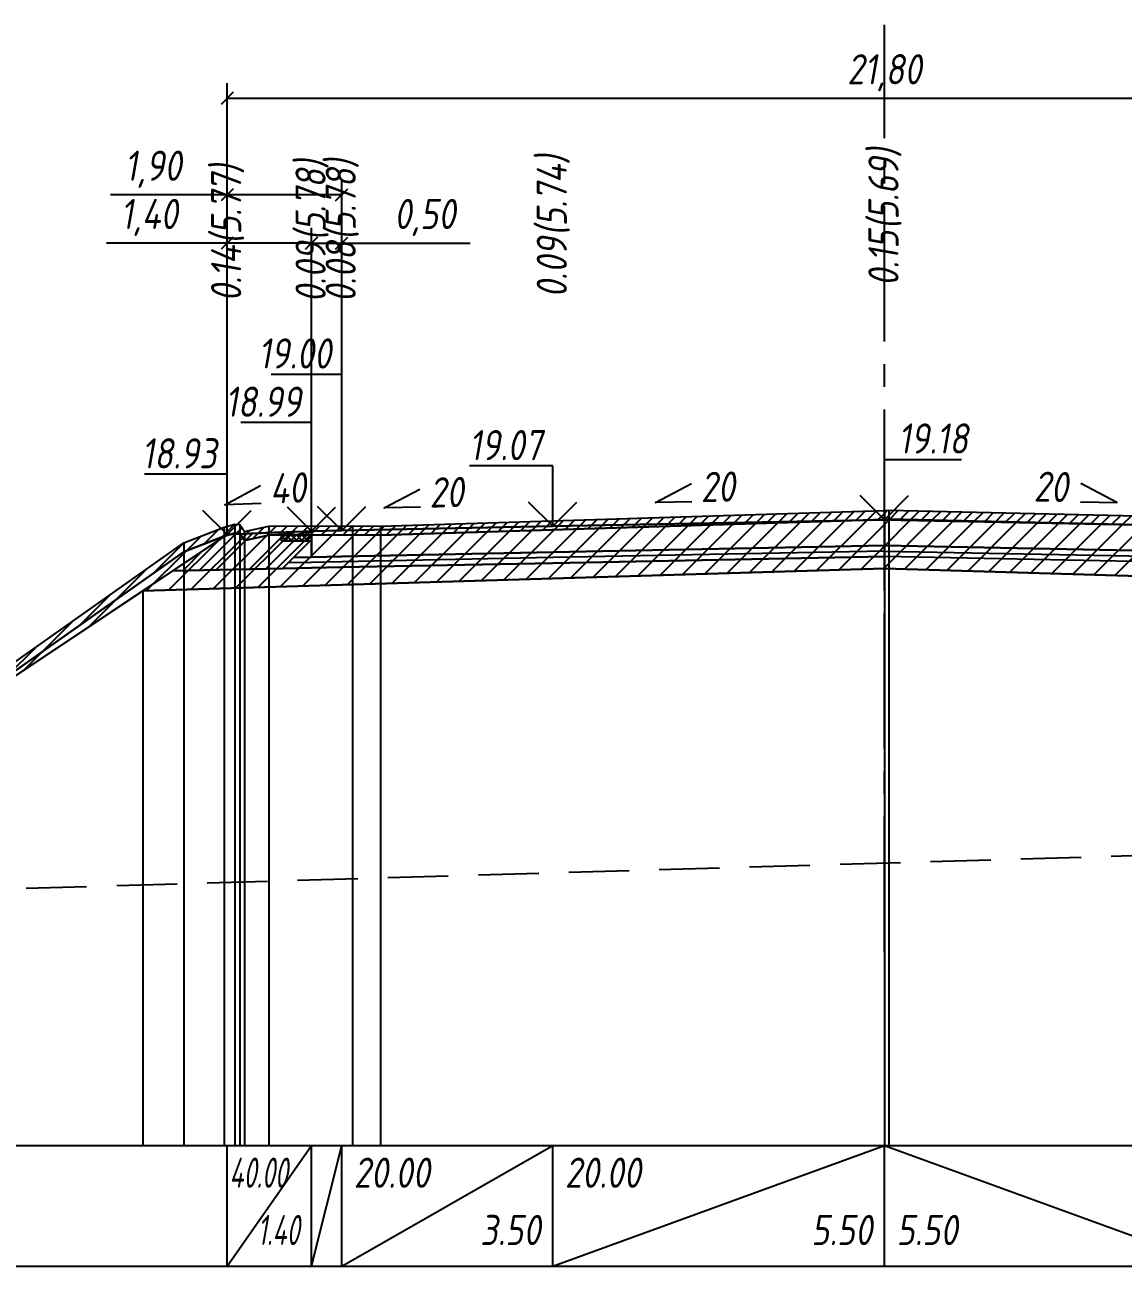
# Model space of a CAD drawing. Extents: x -717 to 1451, y -133302 to 233.
# Drawn here: x 134.9 to 225.9, y -105271 to -105168.1 of the extents above; entities that cross this region are included whole.
import ezdxf
from ezdxf.enums import TextEntityAlignment as Align

# ---------------------------------------------------------------- set-up
doc = ezdxf.new("R2010")
doc.units = 0
doc.linetypes.add('осевая2', pattern=[1.125, 0.75, -0.125, 0.125, -0.125])
doc.linetypes.add('штриховая', pattern=[0.75, 0.5, -0.25])
for name, color, linetype in [('Интерполированный поперечник', 2, 'Continuous'), ('Код_514', 1, 'Continuous'), ('Контур_0', 7, 'Continuous'), ('Контур_2521', 7, 'Continuous'), ('Контур_2564', 7, 'Continuous'), ('Контур_2660', 7, 'Continuous'), ('Контур_2665', 7, 'Continuous'), ('Контур_400', 7, 'Continuous'), ('Контур_508', 7, 'Continuous'), ('Контур_512', 7, 'Continuous'), ('Контур_513', 7, 'Continuous'), ('Контур_818', 7, 'Continuous'), ('Красный поперечник', 1, 'Continuous'), ('Объём_2501', 7, 'Continuous'), ('Объём_2564', 7, 'Continuous'), ('Объём_2650', 7, 'Continuous'), ('Объём_2660', 7, 'Continuous'), ('Объём_2661', 7, 'Continuous'), ('Объём_2665', 7, 'Continuous'), ('Объём_2666', 7, 'Continuous'), ('Ось', 1, 'осевая2'), ('Откосы', 7, 'Continuous'), ('Отметки покрытия', 7, 'Continuous'), ('Рабочие отметки', 7, 'Continuous'), ('Рабочие отметки доп.', 7, 'Continuous'), ('Таблица', 7, 'Continuous'), ('Уклоны проезжей части', 7, 'Continuous'), ('Черный поперечник', 3, 'Continuous')]:
    doc.layers.add(name, color=color, linetype=linetype)
for name, color, linetype, true_color in [('Контур_2540', 2, 'Continuous', 0xffff00), ('Контур_2560', 2, 'Continuous', 0xffff00), ('Контур_2561', 7, 'Continuous', 0xff8040), ('Контур_2562', 3, 'Continuous', 0x00ff00), ('Контур_2563', 7, 'Continuous', 0xff8000), ('Контур_2570', 7, 'Continuous', 0x80ff00), ('Контур_2736', 4, 'Continuous', 0x00ffff), ('Контур_402', 7, 'Continuous', 0xff6464), ('Контур_703', 4, 'Continuous', 0x00ffff), ('Объём_2500', 7, 'Continuous', 0xc0c0c0), ('Объём_2520', 7, 'Continuous', 0x80ffff), ('Объём_2540', 2, 'Continuous', 0xffff00), ('Объём_2560', 2, 'Continuous', 0xffff00), ('Объём_2561', 7, 'Continuous', 0xff8040), ('Объём_2562', 3, 'Continuous', 0x00ff00), ('Объём_2563', 7, 'Continuous', 0xff8000), ('Объём_2570', 7, 'Continuous', 0x80ff00), ('Объём_2580', 3, 'Continuous', 0x00ff00), ('Объём_2600', 7, 'Continuous', 0x808000)]:
    doc.layers.add(name, color=color, linetype=linetype, true_color=true_color)
doc.styles.get("Standard").update_dxf_attribs({"font": 'txt', "height": 2.5})
doc.styles.add('М', font='romand.shx', dxfattribs={"width": 0.8, "oblique": 10, "height": 2.5})
doc.dimstyles.new('ISO-25', dxfattribs={"dimtxt": 2.5, "dimasz": 2.5, "dimexe": 1.25, "dimexo": 0.625, "dimtad": 1, "dimtxsty": 'Standard', "dimcen": 2.5, "dimadec": 0, "dimazin": 0, "dimtfac": 1, "dimtmove": 0, "dimatfit": 3, "dimfxl": 1, "dimarcsym": 0})

# ---------------------------------------------------------------- blocks, each defined once
blk = doc.blocks.new('_Oblique')
at = {"color": 0, "linetype": 'ByBlock', "lineweight": -2}
blk.add_line((-0.5, -0.5), (0.5, 0.5), dxfattribs=at)
blk = doc.blocks.new('*D2139')
at = {"color": 0, "lineweight": -2, "transparency": 16777216}
for p, q in [((151.64, -105209.77), (151.64, -105184.92)), ((158.64, -105209.49), (158.64, -105184.92)), ((151.64, -105186.17), (141.64, -105186.17)), ((158.64, -105186.17), (151.64, -105186.17))]:
    blk.add_line(p, q, dxfattribs=at)
at = {"layer": 'Defpoints', "color": 0, "transparency": 16777216}
for p in [(158.64, -105186.17), (151.64, -105210.4), (158.64, -105210.12)]:
    blk.add_point(p, dxfattribs=at)
at = {"color": 0, "lineweight": -2, "transparency": 16777216, "rotation": 180}
blk.add_blockref('_Oblique', (151.64, -105186.17), dxfattribs=at)
at = {"color": 0, "lineweight": -2, "transparency": 16777216}
blk.add_blockref('_Oblique', (158.64, -105186.17), dxfattribs=at)
at = {"color": 0, "transparency": 16777216, "insert": (145.18, -105184.05), "char_height": 2.5, "width": 8.75, "attachment_point": 5, "style": 'М'}
blk.add_mtext('1,40', dxfattribs=at)
blk = doc.blocks.new('*D2141')
at = {"color": 0, "lineweight": -2, "transparency": 16777216}
for p, q in [((158.64, -105209.49), (158.64, -105184.92)), ((161.14, -105209.44), (161.14, -105184.92)), ((158.64, -105186.17), (161.14, -105186.17)), ((161.14, -105186.17), (171.8, -105186.17))]:
    blk.add_line(p, q, dxfattribs=at)
at = {"layer": 'Defpoints', "color": 0, "transparency": 16777216}
for p in [(161.14, -105186.17), (158.64, -105210.12), (161.14, -105210.07)]:
    blk.add_point(p, dxfattribs=at)
at = {"color": 0, "lineweight": -2, "transparency": 16777216, "rotation": 180}
blk.add_blockref('_Oblique', (158.64, -105186.17), dxfattribs=at)
at = {"color": 0, "lineweight": -2, "transparency": 16777216}
blk.add_blockref('_Oblique', (161.14, -105186.17), dxfattribs=at)
at = {"color": 0, "transparency": 16777216, "insert": (168.04, -105184.05), "char_height": 2.5, "width": 9.1667, "attachment_point": 5, "style": 'М'}
blk.add_mtext('0,50', dxfattribs=at)
blk = doc.blocks.new('*D2144')
at = {"color": 0, "lineweight": -2, "transparency": 16777216}
for p, q in [((151.64, -105209.77), (151.64, -105180.92)), ((161.14, -105209.44), (161.14, -105180.92)), ((151.64, -105182.17), (141.97, -105182.17)), ((161.14, -105182.17), (151.64, -105182.17))]:
    blk.add_line(p, q, dxfattribs=at)
at = {"layer": 'Defpoints', "color": 0, "transparency": 16777216}
for p in [(161.14, -105182.17), (151.64, -105210.4), (161.14, -105210.07)]:
    blk.add_point(p, dxfattribs=at)
at = {"color": 0, "lineweight": -2, "transparency": 16777216, "rotation": 180}
blk.add_blockref('_Oblique', (151.64, -105182.17), dxfattribs=at)
at = {"color": 0, "lineweight": -2, "transparency": 16777216}
blk.add_blockref('_Oblique', (161.14, -105182.17), dxfattribs=at)
at = {"color": 0, "transparency": 16777216, "insert": (145.51, -105180.05), "char_height": 2.5, "width": 8.75, "attachment_point": 5, "style": 'М'}
blk.add_mtext('1,90', dxfattribs=at)
blk = doc.blocks.new('*D2145')
at = {"color": 0, "lineweight": -2, "transparency": 16777216}
for p, q in [((151.64, -105209.77), (151.64, -105172.92)), ((260.64, -105209.77), (260.64, -105172.92)), ((151.64, -105174.17), (260.64, -105174.17))]:
    blk.add_line(p, q, dxfattribs=at)
at = {"layer": 'Defpoints', "color": 0, "transparency": 16777216}
for p in [(260.64, -105174.17), (151.64, -105210.4), (260.64, -105210.4)]:
    blk.add_point(p, dxfattribs=at)
at = {"color": 0, "lineweight": -2, "transparency": 16777216, "rotation": 180}
blk.add_blockref('_Oblique', (151.64, -105174.17), dxfattribs=at)
at = {"color": 0, "lineweight": -2, "transparency": 16777216}
blk.add_blockref('_Oblique', (260.64, -105174.17), dxfattribs=at)
at = {"color": 0, "transparency": 16777216, "insert": (206.14, -105172.05), "char_height": 2.5, "width": 11.25, "attachment_point": 5, "style": 'М'}
blk.add_mtext('21,80', dxfattribs=at)

msp = doc.modelspace()

# ---------------------------------------------------------------- hatches: boundary and pattern name
h = msp.add_hatch()
h.set_pattern_fill('ANSI37', color=256, scale=0.1)
h.set_pattern_definition([(45, (157.38788, -105210.3554), (-0.22451, 0.22451), []), (135, (157.38788, -105210.3554), (-0.22451, -0.22451), [])])
h.paths.add_polyline_path([(156.138, -105210.155), (156.138, -105210.858), (158.638, -105210.858), (158.637, -105210.055), (157.388, -105210.355)])
at = {"layer": 'Объём_2563'}
h = msp.add_hatch(dxfattribs=at)
h.set_pattern_fill('ANSI31', color=256, scale=0.3)
h.paths.add_polyline_path([(157.138, -105212.235), (158.638, -105212.205), (158.638, -105210.858), (156.138, -105210.858), (156.138, -105210.155), (151.638, -105210.335), (147.138, -105213.335), (156.22, -105213.154)])
at = {"layer": 'Объём_2570'}
h = msp.add_hatch(dxfattribs=at)
h.set_pattern_fill('ANSI31', color=256, scale=0.2)
h.paths.add_polyline_path([(206.138, -105209.089), (164.358, -105210.387), (162.03, -105210.357), (155.092, -105210.394), (153.086, -105210.843), (152.705, -105210.264), (152.271, -105210.215), (151.388, -105210.476), (148.039, -105211.778), (131.304, -105223.568), (111.809, -105235.987), (107.711, -105238.235), (105, -105241.341), (105, -105240.591), (107.711, -105237.485), (111.809, -105235.237), (131.304, -105222.818), (148.039, -105211.028), (151.388, -105209.726), (152.271, -105209.465), (152.705, -105209.514), (153.086, -105210.093), (155.092, -105209.644), (162.03, -105209.607), (164.358, -105209.637), (206.138, -105208.339)])
h = msp.add_hatch(dxfattribs=at)
h.set_pattern_fill('ANSI31', color=256, scale=0.2)
h.paths.add_polyline_path([(304.098, -105231.597), (270.624, -105212.633), (269.317, -105211.709), (268.352, -105211.162), (267.313, -105211.018), (267.173, -105211.11), (266.142, -105211.72), (259.511, -105210.236), (254.961, -105210.162), (206.515, -105209.077), (206.138, -105209.089), (206.138, -105208.339), (206.515, -105208.327), (254.961, -105209.412), (259.511, -105209.486), (266.142, -105210.97), (267.173, -105210.36), (267.313, -105210.268), (268.352, -105210.412), (269.317, -105210.959), (270.624, -105211.883), (304.098, -105230.847)])
at = {"layer": 'Объём_2600'}
h = msp.add_hatch(dxfattribs=at)
h.set_pattern_fill('ANSI31', color=6, scale=0.4)
h.paths.add_polyline_path([(107.711, -105238.235), (111.809, -105235.987), (131.304, -105223.568), (148.039, -105211.778), (151.388, -105210.476), (152.271, -105210.215), (152.705, -105210.264), (153.086, -105210.843), (155.092, -105210.394), (162.03, -105210.357), (164.358, -105210.387), (206.138, -105209.089), (206.138, -105213.155), (144.641, -105215), (106.379, -105240.508), (105.7, -105240.54)])
h = msp.add_hatch(dxfattribs=at)
h.set_pattern_fill('ANSI31', color=6, scale=0.4)
h.paths.add_polyline_path([(304.098, -105234.66), (297.421, -105234.857), (267.635, -105215), (206.138, -105213.155), (206.138, -105209.089), (206.515, -105209.077), (254.961, -105210.162), (259.511, -105210.236), (266.142, -105211.72), (267.173, -105211.11), (267.313, -105211.018), (268.352, -105211.162), (269.317, -105211.709), (270.624, -105212.633), (309.237, -105234.508)])

# ---------------------------------------------------------------- linework, layer by layer
msp.add_lwpolyline([(156.138, -105210.155), (156.138, -105210.858), (158.638, -105210.858), (158.637, -105210.055), (157.388, -105210.355), (156.138, -105210.155)])
at = {"layer": 'Интерполированный поперечник', "linetype": 'штриховая', "ltscale": 10, "flags": 128}
msp.add_lwpolyline([(105.005, -105240.548), (310.554, -105234.469)], dxfattribs=at)
at = {"layer": 'Код_514'}
for p, q in [((151.638, -105271), (151.638, -105261)), ((151.638, -105271), (158.638, -105261)), ((158.638, -105271), (158.638, -105261)), ((158.638, -105271), (161.138, -105261)), ((161.138, -105271), (161.138, -105261)), ((161.138, -105271), (178.638, -105261)), ((178.638, -105271), (178.638, -105261)), ((178.638, -105271), (206.138, -105261)), ((206.138, -105271), (206.138, -105261)), ((206.138, -105261), (233.638, -105271))]:
    msp.add_line(p, q, dxfattribs=at)
at = {"layer": 'Контур_0', "flags": 128}
for points in [[(206.138, -105209.105), (178.638, -105209.655), (161.138, -105210.005), (161.138, -105210.005), (161.138, -105210.005), (161.138, -105210.005), (161.138, -105210.005), (158.638, -105210.055), (158.638, -105212.205), (161.138, -105212.155), (161.138, -105212.155), (161.138, -105212.155), (161.138, -105212.155), (161.138, -105212.155), (161.138, -105212.155), (178.638, -105211.805), (206.138, -105211.255), (206.138, -105209.105)], [(206.138, -105209.105), (233.638, -105209.655), (251.138, -105210.005), (251.138, -105210.005), (251.138, -105210.005), (251.138, -105210.005), (251.138, -105210.005), (251.138, -105210.005), (253.638, -105210.055), (253.638, -105212.205), (251.138, -105212.155), (251.138, -105212.155), (251.138, -105212.155), (251.138, -105212.155), (251.138, -105212.155), (251.138, -105212.155), (233.638, -105211.805), (206.138, -105211.255), (206.138, -105209.105)], [(151.638, -105210.335), (106.379, -105240.508), (106.379, -105240.508), (106.379, -105240.508), (106.379, -105240.508), (106.379, -105240.508), (106.379, -105240.508), (106.379, -105240.508), (106.379, -105240.508), (106.379, -105240.508), (106.379, -105240.508), (106.379, -105240.508), (106.379, -105240.508), (106.379, -105240.508), (106.379, -105240.508), (105.641, -105241)], [(151.638, -105210.335), (106.379, -105240.508)], [(151.638, -105210.335), (151.638, -105210.335)], [(206.138, -105211.255), (178.638, -105211.805), (161.138, -105212.155), (161.138, -105212.155), (161.138, -105212.155), (161.138, -105212.155), (161.138, -105212.155), (161.138, -105212.155), (158.638, -105212.205), (157.138, -105212.235), (156.22, -105213.154), (158.638, -105213.105), (161.138, -105213.055), (161.138, -105213.055), (161.138, -105213.055), (161.138, -105213.055), (161.138, -105213.055), (161.138, -105213.055), (178.638, -105212.705), (206.138, -105212.155), (206.138, -105211.255)], [(206.138, -105211.255), (233.638, -105211.805), (251.138, -105212.155), (251.138, -105212.155), (251.138, -105212.155), (251.138, -105212.155), (251.138, -105212.155), (251.138, -105212.155), (253.638, -105212.205), (255.138, -105212.235), (256.056, -105213.154), (253.638, -105213.105), (251.138, -105213.055), (251.138, -105213.055), (251.138, -105213.055), (251.138, -105213.055), (251.138, -105213.055), (251.138, -105213.055), (233.638, -105212.705), (206.138, -105212.155), (206.138, -105211.255)], [(147.138, -105213.335), (156.22, -105213.154), (157.138, -105212.235), (158.638, -105212.205)]]:
    msp.add_lwpolyline(points, dxfattribs=at)
at = {"layer": 'Контур_2521', "color": 250, "flags": 128}
for points in [[(206.138, -105211.705), (178.638, -105212.255), (161.138, -105212.605), (161.138, -105212.605), (161.138, -105212.605), (161.138, -105212.605), (161.138, -105212.605), (161.138, -105212.605), (158.638, -105212.655), (156.679, -105212.695)], [(206.138, -105211.705), (233.638, -105212.255), (251.138, -105212.605), (251.138, -105212.605), (251.138, -105212.605), (251.138, -105212.605), (251.138, -105212.605), (251.138, -105212.605), (253.638, -105212.655), (255.597, -105212.695)]]:
    msp.add_lwpolyline(points, dxfattribs=at)
at = {"layer": 'Контур_2540', "flags": 128}
for points in [[(178.638, -105212.705), (161.138, -105213.055), (158.638, -105213.105), (156.22, -105213.154), (147.138, -105213.335), (144.641, -105215), (206.138, -105213.155), (206.138, -105212.155), (178.638, -105212.705)], [(206.138, -105213.155), (267.635, -105215), (265.138, -105213.335), (256.056, -105213.154), (253.638, -105213.105), (251.138, -105213.055), (233.638, -105212.705), (206.138, -105212.155), (206.138, -105213.155)]]:
    msp.add_lwpolyline(points, dxfattribs=at)
at = {"layer": 'Контур_2560', "flags": 128}
msp.add_lwpolyline([(151.638, -105210.335), (151.638, -105210.335), (151.638, -105210.335), (158.638, -105210.055)], dxfattribs=at)
at = {"layer": 'Контур_2561', "flags": 128}
msp.add_lwpolyline([(158.638, -105210.055), (158.638, -105210.055), (151.638, -105210.335), (151.638, -105210.335), (158.638, -105210.055)], dxfattribs=at)
at = {"layer": 'Контур_2562', "flags": 128}
msp.add_lwpolyline([(151.638, -105210.335), (151.638, -105210.335), (151.638, -105210.335), (151.638, -105210.335), (151.638, -105210.335)], dxfattribs=at)
at = {"layer": 'Контур_2563', "flags": 128}
msp.add_lwpolyline([(157.138, -105212.235), (158.638, -105212.205), (158.638, -105210.055), (151.638, -105210.335), (147.138, -105213.335), (156.22, -105213.154), (157.138, -105212.235)], dxfattribs=at)
at = {"layer": 'Контур_2564', "flags": 128}
msp.add_lwpolyline([(151.638, -105210.335), (158.638, -105210.055)], dxfattribs=at)
at = {"layer": 'Контур_2570', "flags": 128}
msp.add_lwpolyline([(131.304, -105223.568), (148.039, -105211.778), (151.388, -105210.476), (152.271, -105210.215), (152.705, -105210.264), (153.086, -105210.843), (155.092, -105210.394), (162.03, -105210.357), (164.358, -105210.387), (206.138, -105209.089), (206.515, -105209.077), (254.961, -105210.162)], dxfattribs=at)
at = {"layer": 'Контур_2660', "flags": 128}
for points in [[(144.641, -105215), (206.138, -105213.155)], [(206.138, -105213.155), (267.635, -105215)]]:
    msp.add_lwpolyline(points, dxfattribs=at)
at = {"layer": 'Контур_2665', "flags": 128}
msp.add_lwpolyline([(151.638, -105210.335), (151.638, -105210.335)], dxfattribs=at)
at = {"layer": 'Контур_2736', "flags": 128}
msp.add_lwpolyline([(151.638, -105210.335), (106.379, -105240.508)], dxfattribs=at)
at = {"layer": 'Контур_400', "flags": 128}
for points in [[(158.638, -105210.055), (161.138, -105210.005), (161.138, -105210.005), (161.138, -105210.005), (161.138, -105210.005), (161.138, -105210.005), (161.138, -105210.005), (178.638, -105209.655), (206.138, -105209.105)], [(206.138, -105209.105), (233.638, -105209.655), (251.138, -105210.005), (251.138, -105210.005), (251.138, -105210.005), (251.138, -105210.005), (251.138, -105210.005), (251.138, -105210.005), (253.638, -105210.055)]]:
    msp.add_lwpolyline(points, dxfattribs=at)
at = {"layer": 'Контур_402', "flags": 128}
msp.add_lwpolyline([(144.641, -105215), (206.138, -105213.155), (267.635, -105215)], dxfattribs=at)
at = {"layer": 'Контур_508', "flags": 128}
msp.add_lwpolyline([(105, -105241.775), (105.641, -105242.202), (106.379, -105241.71), (106.379, -105240.508), (144.641, -105215), (206.138, -105213.155), (267.635, -105215), (297.421, -105234.857), (297.421, -105236.059), (299.309, -105237.318), (299.612, -105237.318), (301.612, -105237.318), (301.914, -105237.318), (304.098, -105235.862)], dxfattribs=at)
at = {"layer": 'Контур_512', "flags": 128}
msp.add_lwpolyline([(105, -105241.775), (105.641, -105242.202), (106.379, -105241.71), (106.379, -105240.508), (144.641, -105215), (206.138, -105213.155), (267.635, -105215), (297.421, -105234.857), (297.421, -105236.059), (299.309, -105237.318), (299.612, -105237.318), (301.612, -105237.318), (301.914, -105237.318), (304.098, -105235.862)], dxfattribs=at)
at = {"layer": 'Контур_513', "flags": 128}
msp.add_lwpolyline([(105, -105241.775), (105.641, -105242.202), (106.379, -105241.71), (106.379, -105240.508), (144.641, -105215), (206.138, -105213.155), (267.635, -105215), (297.421, -105234.857), (297.421, -105236.059), (299.309, -105237.318), (299.612, -105237.318), (301.612, -105237.318), (301.914, -105237.318), (304.098, -105235.862)], dxfattribs=at)
at = {"layer": 'Контур_703', "flags": 128}
msp.add_lwpolyline([(151.638, -105210.335), (106.379, -105240.508)], dxfattribs=at)
at = {"layer": 'Контур_818', "flags": 128}
msp.add_lwpolyline([(105, -105241.341), (107.711, -105238.235), (111.809, -105235.987), (131.304, -105223.568), (148.039, -105211.778), (151.388, -105210.476), (152.271, -105210.215), (152.705, -105210.264), (153.086, -105210.843), (155.092, -105210.394), (162.03, -105210.357), (164.358, -105210.387), (206.138, -105209.089), (206.515, -105209.077), (254.961, -105210.162), (259.511, -105210.236), (266.142, -105211.72), (267.173, -105211.11), (267.313, -105211.018), (268.352, -105211.162), (269.317, -105211.709), (270.624, -105212.633), (304.098, -105231.597)], dxfattribs=at)
at = {"layer": 'Красный поперечник'}
for p, q in [((161.138, -105210.005), (178.638, -105209.655)), ((178.638, -105209.655), (206.138, -105209.105)), ((206.138, -105209.105), (233.638, -105209.655)), ((105.641, -105241), (151.638, -105210.335)), ((151.638, -105210.335), (158.638, -105210.055)), ((158.638, -105210.055), (161.138, -105210.005)), ((206.138, -105213.155), (206.138, -105261)), ((144.641, -105215), (144.641, -105261))]:
    msp.add_line(p, q, dxfattribs=at)
at = {"layer": 'Объём_2500', "flags": 128}
for points in [[(206.138, -105209.105), (178.638, -105209.655), (161.138, -105210.005), (161.138, -105210.005), (161.138, -105210.005), (161.138, -105210.005), (161.138, -105210.005), (158.638, -105210.055), (158.638, -105212.205), (161.138, -105212.155), (161.138, -105212.155), (161.138, -105212.155), (161.138, -105212.155), (161.138, -105212.155), (161.138, -105212.155), (178.638, -105211.805), (206.138, -105211.255), (206.138, -105209.105)], [(206.138, -105209.105), (233.638, -105209.655), (251.138, -105210.005), (251.138, -105210.005), (251.138, -105210.005), (251.138, -105210.005), (251.138, -105210.005), (251.138, -105210.005), (253.638, -105210.055), (253.638, -105212.205), (251.138, -105212.155), (251.138, -105212.155), (251.138, -105212.155), (251.138, -105212.155), (251.138, -105212.155), (251.138, -105212.155), (233.638, -105211.805), (206.138, -105211.255), (206.138, -105209.105)]]:
    msp.add_lwpolyline(points, dxfattribs=at)
at = {"layer": 'Объём_2501', "flags": 128}
for points in [[(158.638, -105210.055), (161.138, -105210.005), (161.138, -105210.005), (161.138, -105210.005), (161.138, -105210.005), (161.138, -105210.005), (161.138, -105210.005), (178.638, -105209.655), (206.138, -105209.105)], [(206.138, -105209.105), (233.638, -105209.655), (251.138, -105210.005), (251.138, -105210.005), (251.138, -105210.005), (251.138, -105210.005), (251.138, -105210.005), (251.138, -105210.005), (253.638, -105210.055)]]:
    msp.add_lwpolyline(points, dxfattribs=at)
at = {"layer": 'Объём_2520', "color": 250, "flags": 128}
for points in [[(206.138, -105211.255), (178.638, -105211.805), (161.138, -105212.155), (161.138, -105212.155), (161.138, -105212.155), (161.138, -105212.155), (161.138, -105212.155), (161.138, -105212.155), (158.638, -105212.205), (157.138, -105212.235), (156.22, -105213.154), (158.638, -105213.105), (161.138, -105213.055), (161.138, -105213.055), (161.138, -105213.055), (161.138, -105213.055), (161.138, -105213.055), (161.138, -105213.055), (178.638, -105212.705), (206.138, -105212.155), (206.138, -105211.255)], [(206.138, -105211.255), (233.638, -105211.805), (251.138, -105212.155), (251.138, -105212.155), (251.138, -105212.155), (251.138, -105212.155), (251.138, -105212.155), (251.138, -105212.155), (253.638, -105212.205), (255.138, -105212.235), (256.056, -105213.154), (253.638, -105213.105), (251.138, -105213.055), (251.138, -105213.055), (251.138, -105213.055), (251.138, -105213.055), (251.138, -105213.055), (251.138, -105213.055), (233.638, -105212.705), (206.138, -105212.155), (206.138, -105211.255)]]:
    msp.add_lwpolyline(points, dxfattribs=at)
at = {"layer": 'Объём_2540', "flags": 128}
for points in [[(178.638, -105212.705), (161.138, -105213.055), (158.638, -105213.105), (156.22, -105213.154), (147.138, -105213.335), (144.641, -105215), (206.138, -105213.155), (206.138, -105212.155), (178.638, -105212.705)], [(206.138, -105213.155), (267.635, -105215), (265.138, -105213.335), (256.056, -105213.154), (253.638, -105213.105), (251.138, -105213.055), (233.638, -105212.705), (206.138, -105212.155), (206.138, -105213.155)]]:
    msp.add_lwpolyline(points, dxfattribs=at)
at = {"layer": 'Объём_2560', "flags": 128}
msp.add_lwpolyline([(151.638, -105210.335), (151.638, -105210.335), (151.638, -105210.335), (158.638, -105210.055)], dxfattribs=at)
at = {"layer": 'Объём_2561', "flags": 128}
msp.add_lwpolyline([(158.638, -105210.055), (158.638, -105210.055), (151.638, -105210.335), (151.638, -105210.335), (158.638, -105210.055)], dxfattribs=at)
at = {"layer": 'Объём_2562', "flags": 128}
msp.add_lwpolyline([(151.638, -105210.335), (151.638, -105210.335), (151.638, -105210.335), (151.638, -105210.335), (151.638, -105210.335)], dxfattribs=at)
at = {"layer": 'Объём_2563', "color": 250, "flags": 128}
msp.add_lwpolyline([(157.138, -105212.235), (158.638, -105212.205), (158.638, -105210.858), (156.138, -105210.858), (156.138, -105210.155), (151.638, -105210.335), (147.138, -105213.335), (156.22, -105213.154), (157.138, -105212.235)], dxfattribs=at)
at = {"layer": 'Объём_2564', "flags": 128}
msp.add_lwpolyline([(151.638, -105210.335), (158.638, -105210.055)], dxfattribs=at)
at = {"layer": 'Объём_2570', "flags": 128}
for points in [[(131.304, -105222.818), (148.039, -105211.028), (151.388, -105209.726), (152.271, -105209.465), (152.705, -105209.514), (153.086, -105210.093), (155.092, -105209.644), (162.03, -105209.607), (164.358, -105209.637), (206.138, -105208.339), (206.138, -105209.089), (206.138, -105209.089)], [(304.098, -105231.597), (270.624, -105212.633), (269.317, -105211.709), (268.352, -105211.162), (267.313, -105211.018), (267.173, -105211.11), (266.142, -105211.72), (259.511, -105210.236), (254.961, -105210.162), (206.515, -105209.077), (206.138, -105209.089), (206.138, -105208.339), (206.515, -105208.327), (254.961, -105209.412), (259.511, -105209.486), (266.142, -105210.97), (267.173, -105210.36), (267.313, -105210.268), (268.352, -105210.412), (269.317, -105210.959), (270.624, -105211.883), (304.098, -105230.847), (304.098, -105231.597), (304.098, -105231.597)], [(206.138, -105209.089), (164.358, -105210.387), (162.03, -105210.357), (155.092, -105210.394), (153.086, -105210.843), (152.705, -105210.264), (152.271, -105210.215), (151.388, -105210.476), (148.039, -105211.778), (131.304, -105223.568)]]:
    msp.add_lwpolyline(points, dxfattribs=at)
at = {"layer": 'Объём_2580', "flags": 128}
msp.add_lwpolyline([(151.638, -105210.335), (151.638, -105210.335)], dxfattribs=at)
at = {"layer": 'Объём_2650', "color": 6, "flags": 128}
for points in [[(107.711, -105238.235), (111.809, -105235.987), (131.304, -105223.568), (148.039, -105211.778), (151.388, -105210.476), (152.271, -105210.215), (152.705, -105210.264), (153.086, -105210.843), (155.092, -105210.394), (162.03, -105210.357), (164.358, -105210.387), (206.138, -105209.089), (206.138, -105213.155), (144.641, -105215), (106.379, -105240.508), (105.7, -105240.54), (107.711, -105238.235), (107.711, -105238.235)], [(304.098, -105234.66), (297.421, -105234.857), (267.635, -105215), (206.138, -105213.155), (206.138, -105209.089), (206.515, -105209.077), (254.961, -105210.162), (259.511, -105210.236), (266.142, -105211.72), (267.173, -105211.11), (267.313, -105211.018), (268.352, -105211.162), (269.317, -105211.709), (270.624, -105212.633), (309.237, -105234.508), (304.098, -105234.66), (304.098, -105234.66)]]:
    msp.add_lwpolyline(points, dxfattribs=at)
at = {"layer": 'Объём_2660', "flags": 128}
for points in [[(144.641, -105215), (206.138, -105213.155)], [(206.138, -105213.155), (267.635, -105215)]]:
    msp.add_lwpolyline(points, dxfattribs=at)
at = {"layer": 'Объём_2661', "flags": 128}
msp.add_lwpolyline([(151.638, -105210.335), (106.379, -105240.508)], dxfattribs=at)
at = {"layer": 'Объём_2665', "flags": 128}
msp.add_lwpolyline([(151.638, -105210.335), (151.638, -105210.335)], dxfattribs=at)
at = {"layer": 'Объём_2666', "flags": 128}
msp.add_lwpolyline([(151.638, -105210.335), (106.379, -105240.508)], dxfattribs=at)
at = {"layer": 'Ось', "ltscale": 15}
msp.add_line((206.138, -105244.971), (206.138, -105168.076), dxfattribs=at)
at = {"layer": 'Откосы', "color": 1, "flags": 128}
for points in [[(154.46, -105207.761), (151.462, -105207.88), (154.4, -105206.262)], [(167.662, -105208.064), (164.663, -105208.124), (167.632, -105206.564)], [(190.162, -105207.614), (187.163, -105207.674), (190.132, -105206.114)], [(222.401, -105207.614), (225.401, -105207.674), (222.431, -105206.114)]]:
    msp.add_lwpolyline(points, dxfattribs=at)
at = {"layer": 'Отметки покрытия', "color": 1}
for p, q in [((161.138, -105197.055), (155.288, -105197.055)), ((161.138, -105210.005), (161.138, -105197.055)), ((158.638, -105201.055), (152.788, -105201.055)), ((158.638, -105210.055), (158.638, -105201.055)), ((206.138, -105209.105), (206.138, -105204.105)), ((206.138, -105204.105), (212.538, -105204.105)), ((151.638, -105205.335), (144.788, -105205.335)), ((151.638, -105210.335), (151.638, -105205.335)), ((178.638, -105204.655), (171.738, -105204.655)), ((178.638, -105209.655), (178.638, -105204.655)), ((206.138, -105209.105), (204.138, -105207.105)), ((206.138, -105209.105), (208.138, -105207.105)), ((151.638, -105210.335), (149.638, -105208.335)), ((151.638, -105210.335), (153.638, -105208.335)), ((158.638, -105210.055), (156.638, -105208.055)), ((158.638, -105210.055), (160.638, -105208.055)), ((161.138, -105210.005), (159.138, -105208.005)), ((161.138, -105210.005), (163.138, -105208.005)), ((178.638, -105209.655), (176.638, -105207.655)), ((178.638, -105209.655), (180.638, -105207.655))]:
    msp.add_line(p, q, dxfattribs=at)
at = {"layer": 'Таблица'}
for p, q in [((80, -105261), (329.098, -105261)), ((80, -105271), (329.098, -105271))]:
    msp.add_line(p, q, dxfattribs=at)
at = {"layer": 'Черный поперечник', "color": 7}
for p, q in [((206.138, -105208.339), (206.138, -105261)), ((206.515, -105208.327), (206.515, -105261)), ((152.271, -105209.465), (152.271, -105261)), ((152.705, -105209.514), (152.705, -105261)), ((155.092, -105209.644), (155.092, -105261)), ((162.03, -105209.607), (162.03, -105261)), ((164.358, -105209.637), (164.358, -105261)), ((151.388, -105209.726), (151.388, -105261)), ((153.086, -105210.093), (153.086, -105261)), ((148.039, -105211.028), (148.039, -105261))]:
    msp.add_line(p, q, dxfattribs=at)
at = {"layer": 'Черный поперечник', "flags": 128}
msp.add_lwpolyline([(131.304, -105222.818), (148.039, -105211.028), (151.388, -105209.726), (152.271, -105209.465), (152.705, -105209.514), (153.086, -105210.093), (155.092, -105209.644), (162.03, -105209.607), (164.358, -105209.637), (206.138, -105208.339), (206.515, -105208.327), (254.961, -105209.412), (259.511, -105209.486), (266.142, -105210.97), (267.173, -105210.36), (267.313, -105210.268), (268.352, -105210.412), (269.317, -105210.959), (270.624, -105211.883), (310.555, -105234.505), (318.507, -105235.37), (325.127, -105235.686), (329.098, -105236.593)], dxfattribs=at)

# ---------------------------------------------------------------- texts
at = {"layer": 'Код_514', "style": 'М', "oblique": 10}
for s, width, p in [('40.00', 0.6, (151.818, -105262)), ('20.00', 0.8, (162.138, -105262)), ('20.00', 0.8, (179.638, -105262))]:
    msp.add_text(s, height=2.5, dxfattribs=dict(at, width=width)).set_placement(p, align=Align.TOP_LEFT)
for s, width, p in [('1.40', 0.6, (157.638, -105270)), ('3.50', 0.8, (177.638, -105270)), ('5.50', 0.8, (205.138, -105270))]:
    msp.add_text(s, height=2.5, dxfattribs=dict(at, width=width)).set_placement(p, align=Align.BOTTOM_RIGHT)
at = {"layer": 'Код_514', "style": 'М', "oblique": 10, "width": 0.8}
msp.add_text('5.50', height=2.5, dxfattribs=at).set_placement((207.138, -105270), align=Align.BOTTOM_LEFT)
at = {"layer": 'Отметки покрытия', "color": 1, "style": 'М', "oblique": 10, "width": 0.8}
for s, p in [('19.00', (160.279, -105197.324)), ('18.99', (157.779, -105201.324)), ('18.93', (150.779, -105205.604)), ('19.07', (177.779, -105204.924))]:
    msp.add_text(s, height=2.5, dxfattribs=at).set_placement(p, align=Align.BOTTOM_RIGHT)
msp.add_text('19.18', height=2.5, dxfattribs=at).set_placement((207.279, -105204.374), align=Align.BOTTOM_LEFT)
at = {"layer": 'Рабочие отметки', "color": 1, "style": 'М', "oblique": 10, "width": 0.8}
for s, p in [('0.15', (206.06, -105185.13)), ('0.09', (158.56, -105186.08)), ('0.08', (161.06, -105186.03)), ('0.09', (178.56, -105185.68)), ('0.14', (151.56, -105186.36))]:
    msp.add_text(s, height=2.5, rotation=90, dxfattribs=at).set_placement(p, align=Align.MIDDLE_RIGHT)
at = {"layer": 'Рабочие отметки доп.', "color": 1, "style": 'М', "oblique": 10, "width": 0.8}
for s, p in [('(5.74)', (178.56, -105185.569)), ('(5.69)', (206.06, -105185.019)), ('(5.77)', (151.56, -105186.249)), ('(5.78)', (158.56, -105185.969)), ('(5.78)', (161.06, -105185.919))]:
    msp.add_text(s, height=2.5, rotation=90, dxfattribs=at).set_placement(p, align=Align.MIDDLE_LEFT)
at = {"layer": 'Уклоны проезжей части', "color": 1, "style": 'М', "oblique": 10, "width": 0.8}
for s, rotation, p in [('40', 2.29061, (156.764, -105208.477)), ('20', 1.14576, (169.868, -105208.831)), ('20', 1.14576, (192.368, -105208.381)), ('20', 358.85423, (219.908, -105208.381))]:
    msp.add_text(s, height=2.5, rotation=rotation, dxfattribs=at).set_placement(p, align=Align.BOTTOM_CENTER)

# ---------------------------------------------------------------- dimensions: what is measured, and where the dimension line sits
at = {"color": 5}
dim = msp.add_linear_dim(base=(260.638, -105174.168), p1=(151.638, -105210.398), p2=(260.638, -105210.398), angle=180, dimstyle='ISO-25', override={"dimasz": 1, "dimlfac": 0.2, "dimzin": 0, "dimtxsty": 'М', "dimblk1": 'Oblique', "dimblk2": 'Oblique', "dimsah": 1}, dxfattribs=at)
dim.commit()
dim.dimension.update_dxf_attribs({"geometry": '*D2145', "text_midpoint": (206.138, -105172.055)})
for base, p1, p2, picture, middle in [((161.138, -105182.168), (151.638, -105210.398), (161.138, -105210.068), '*D2144', (145.513, -105182.168)), ((158.638, -105186.168), (151.638, -105210.398), (158.638, -105210.118), '*D2139', (145.178, -105186.168)), ((161.138, -105186.168), (158.638, -105210.118), (161.138, -105210.068), '*D2141', (168.037, -105186.168))]:
    dim = msp.add_linear_dim(base=base, p1=p1, p2=p2, angle=180, dimstyle='ISO-25', override={"dimasz": 1, "dimlfac": 0.2, "dimzin": 0, "dimtxsty": 'М', "dimblk1": 'Oblique', "dimblk2": 'Oblique', "dimsah": 1}, dxfattribs=at)
    dim.commit()
    dim.dimension.update_dxf_attribs({"geometry": picture, "text_midpoint": middle, "dimtype": 160})

doc.saveas('drawing.dxf')
